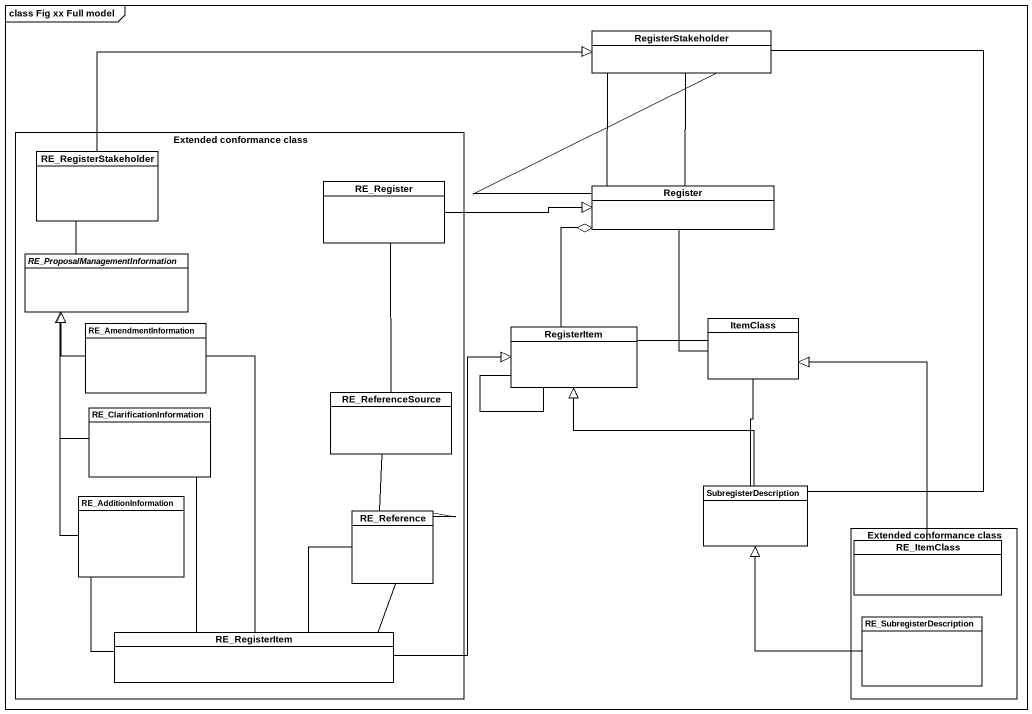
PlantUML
@startuml
mainframe class Fig xx Full model
hide circle
hide empty members
class RegisterStakeholder #FFFFFF
rectangle "Extended conformance class" as Extended_conformance_class {
  class RE_RegisterStakeholder #FFFFFF
  class RE_Register #FFFFFF
  abstract class "RE_ProposalManagementInformation" as RE_ProposalManagementInforma #FFFFFF
  class RE_AmendmentInformation #FFFFFF
  class RE_ClarificationInformation #FFFFFF
  class RE_ReferenceSource #FFFFFF
  class RE_AdditionInformation #FFFFFF
  class RE_Reference #FFFFFF
  class RE_RegisterItem #FFFFFF
}
class Register #FFFFFF
class RegisterItem #FFFFFF
class ItemClass #FFFFFF
class SubregisterDescription #FFFFFF
rectangle "Extended conformance class" as Extended_conformance_class_2 {
  class RE_ItemClass #FFFFFF
  class RE_SubregisterDescription #FFFFFF
}
RE_RegisterStakeholder -right-|> RegisterStakeholder
RE_RegisterStakeholder -- RE_ProposalManagementInforma
RE_Register -right-|> Register
RE_Register -- RE_ReferenceSource
Register -up- RegisterStakeholder
Register -up- RegisterStakeholder
Register -up- RegisterStakeholder
Register o-- RegisterItem
Register -- ItemClass
RE_AmendmentInformation -up-|> RE_ProposalManagementInforma
RegisterItem -- RegisterItem
RegisterItem -right- ItemClass
RE_ClarificationInformation -up-|> RE_ProposalManagementInforma
SubregisterDescription -up- RegisterStakeholder
SubregisterDescription -up-|> RegisterItem
SubregisterDescription -up- ItemClass
RE_AdditionInformation -up-|> RE_ProposalManagementInforma
RE_Reference -up- RE_ReferenceSource
RE_ItemClass -up-|> ItemClass
RE_RegisterItem -up- RE_AmendmentInformation
RE_RegisterItem -up-|> RegisterItem
RE_RegisterItem -up- RE_ClarificationInformation
RE_RegisterItem -up- RE_AdditionInformation
RE_RegisterItem -up- RE_Reference
RE_RegisterItem -up- RE_Reference
RE_SubregisterDescription -up-|> SubregisterDescription
@enduml
